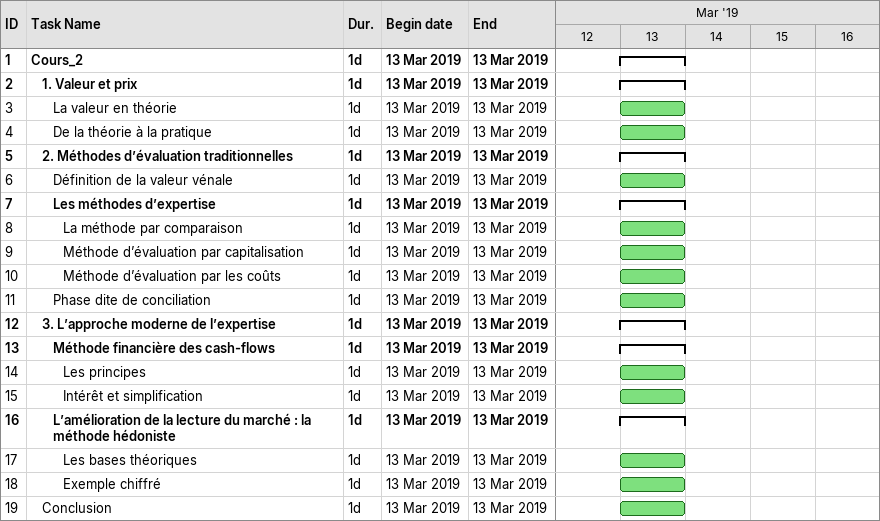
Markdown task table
| ID | Level | Task | Duration | Start | Finish |
|---|---|---|---|---|---|
| 1 | 1 | **Cours_2** | 1d | 2019-03-13 | 2019-03-13 |
| 2 | 2 | **1. Valeur et prix** | 1d | 2019-03-13 | 2019-03-13 |
| 3 | 3 | La valeur en théorie | 1d | 2019-03-13 | 2019-03-13 |
| 4 | 3 | De la théorie à la pratique | 1d | 2019-03-13 | 2019-03-13 |
| 5 | 2 | **2. Méthodes d’évaluation traditionnelles** | 1d | 2019-03-13 | 2019-03-13 |
| 6 | 3 | Définition de la valeur vénale | 1d | 2019-03-13 | 2019-03-13 |
| 7 | 3 | **Les méthodes d’expertise** | 1d | 2019-03-13 | 2019-03-13 |
| 8 | 4 | La méthode par comparaison | 1d | 2019-03-13 | 2019-03-13 |
| 9 | 4 | Méthode d’évaluation par capitalisation | 1d | 2019-03-13 | 2019-03-13 |
| 10 | 4 | Méthode d’évaluation par les coûts | 1d | 2019-03-13 | 2019-03-13 |
| 11 | 3 | Phase dite de conciliation | 1d | 2019-03-13 | 2019-03-13 |
| 12 | 2 | **3. L’approche moderne de l’expertise** | 1d | 2019-03-13 | 2019-03-13 |
| 13 | 3 | **Méthode financière des cash-flows** | 1d | 2019-03-13 | 2019-03-13 |
| 14 | 4 | Les principes | 1d | 2019-03-13 | 2019-03-13 |
| 15 | 4 | Intérêt et simplification | 1d | 2019-03-13 | 2019-03-13 |
| 16 | 3 | **L’amélioration de la lecture du marché : la méthode hédoniste** | 1d | 2019-03-13 | 2019-03-13 |
| 17 | 4 | Les bases théoriques | 1d | 2019-03-13 | 2019-03-13 |
| 18 | 4 | Exemple chiffré | 1d | 2019-03-13 | 2019-03-13 |
| 19 | 2 | Conclusion | 1d | 2019-03-13 | 2019-03-13 |
